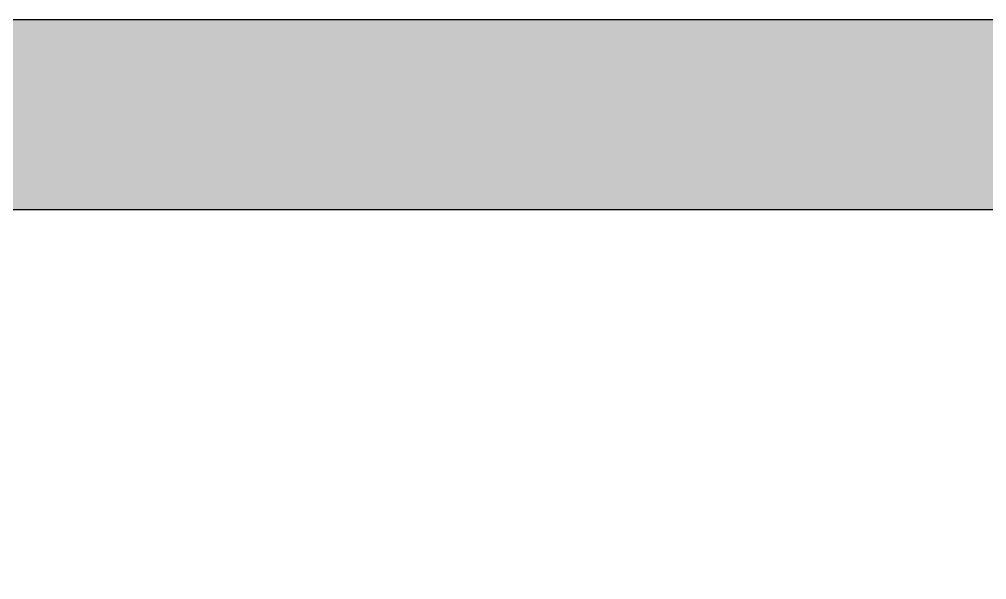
# Model space of a CAD drawing. Header units: millimetres. Extents: x 87938 to 265635, y 330093 to 434310.
# Drawn here: x 230382 to 251721, y 421951 to 434310 of the extents above; entities that cross this region are included whole.
import ezdxf

# ---------------------------------------------------------------- set-up
doc = ezdxf.new("R2010")
doc.units = ezdxf.units.MM
doc.layers.add('www.cad-blocks.net', color=7, linetype='Continuous')

# ---------------------------------------------------------------- blocks, each defined once
blk = doc.blocks.new('format')
at = {"layer": 'www.cad-blocks.net', "true_color": 0x546d8e}
h = blk.add_hatch(color=155, dxfattribs=at)
h.set_gradient(color1=(68, 68, 68), color2=(84, 109, 142), tint=1)
h.paths.add_polyline_path([(102854, 434310), (102854, 430118), (265635, 430118), (265635, 434310)])
at = {"layer": 'www.cad-blocks.net', "color": 155, "true_color": 0x546d8e}
for p, q in [((102854, 434310), (265635, 434310)), ((102854, 430118), (265635, 430118)), ((102854, 430118), (265635, 430118))]:
    blk.add_line(p, q, dxfattribs=at)
blk.add_lwpolyline([(102854, 430118), (265635, 430118), (265635, 332677), (102854, 332677)], close=True, dxfattribs=at)

msp = doc.modelspace()

# ---------------------------------------------------------------- block references
at = {"layer": 'www.cad-blocks.net'}
msp.add_blockref('format', (0, 0), dxfattribs=at)

doc.saveas('drawing.dxf')
